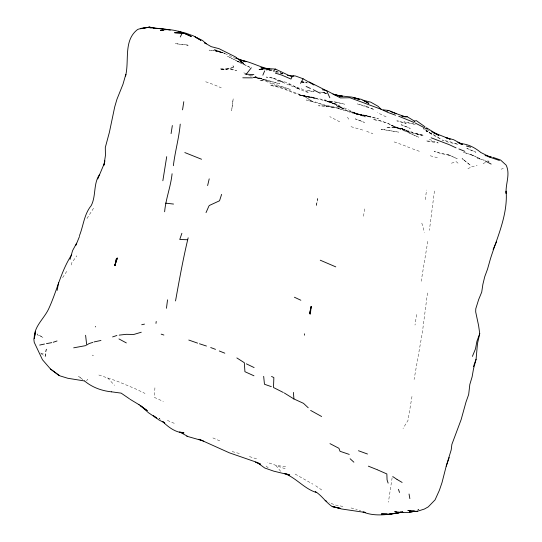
<?xml version="1.0" encoding="UTF-8"?>
<svg xmlns="http://www.w3.org/2000/svg" width="542" height="542" viewBox="0 0 542 542"><rect width="100%" height="100%" fill="white"/><g stroke="black" fill="none" stroke-linecap="round" stroke-linejoin="round"><path stroke-width="0.41" stroke-dasharray="2.71 2.03" d="M154.917 387.808L154.382 397.394L163.359 401.459M434.44 191.008L429.393 230.343M425.334 199.625L426.513 190.032M416.608 314.536L415.016 325.031M71.442 265.004L71.713 262.87L76.842 255.81M427.475 292.992L422.374 332.422L414.095 379.468M392.13 477.773L388.411 502.17M427.773 241.386L421.195 281.251M45.149 356.399L46.388 348.099L45.149 356.399L40.501 353.282M363.472 216.251L364.834 208.392M411.974 396.473L408.018 420.362L403.031 428.505M93.536 208.257L86.469 219.293M62.635 277.667L67.384 270.383M86.557 380.775L87.858 379.163M233.629 67.513L232.999 65.833L233.629 67.513L227.071 69.051L219.598 68.963L227.091 69.037L220.452 69.857L228.792 68.773L236.61 70.48L227.213 69.024L233.873 67.249M485.442 162.451L483.078 163.643M467.895 168.718L470.625 167.343M417.496 510.137L418.973 509.643L416.547 510.185M451.425 163.217L456.235 161.665L458.024 163.189M501.086 169.172L503.301 168.521M471.648 166.861L477.109 165.33M394.393 127.363L386.189 127.722L394.549 127.329L402.286 128.664L411.134 133.799L418.648 137.16L409.569 133.257L400.667 128.413L394.393 127.363L402.286 128.664L400.667 128.413L406.764 130.398L391.385 125.588L404.955 131.117L412.787 132.77L406.1 131.069L414.291 133.65L422.218 134.795L414.732 133.495L423.681 135.9L400.667 128.413M300.986 82.188L305.898 82.032M324.915 106.069L318.493 105.819L326.575 106.137L334.428 107.641L324.915 106.069L326.575 106.137M319.523 92.086L322.578 92.242L326.514 93.542M301.779 82.255L307.355 82.723M235.905 58.671L229.205 55.338L214.063 49.268L221.603 52.493L215.438 50.853L224.781 53.353L215.438 50.853L209.11 50.128L217.078 51.029M272.084 70.677L265.729 69.83L272.03 70.745M285.607 466.716L276.061 465.388L267.131 462.34M272.551 78.034L266.264 77.059L274.171 78.292L283.276 82.072L277.037 80.839C289.164 80.494 297.741 90.175 309.042 92.689L301.616 88.895L293.94 86.415L299.834 89.484L272.551 78.034L274.171 78.292M314.035 91.679L306.786 90.399L314.123 91.706M253.283 77.282L261.163 78.685L253.439 77.303L261.678 78.922L279.814 83.847L250.431 75.25M342.883 506.445L334.671 504.88L328.987 502.441M301.074 81.476L306.569 82.567M354.393 113.596L371.649 117.275L363.933 115.026L355.999 113.922L365.24 116.964L357.693 113.806L336.474 107.946L354.393 113.596L362.225 115.229M215.438 50.853L224.794 53.041M484.352 160.296L477.224 158.21L484.169 160.059M487.482 160.954L489.053 161.279L487.421 160.872M301.054 81.524L307.226 82.994M351.074 507.976L357.286 509.46M415.287 124.403L403.953 121.855L415.362 124.409M232.118 451.567L240.336 453.762M430.199 155.757L437.943 157.878M362.706 130.053L349.265 126.178M322.043 92.35L326.684 93.658M282.87 73.922L273.669 70.894M40.623 353.025L45.135 354.319M276.007 71.009L277.545 71.463M269.713 69.207L272.091 69.918M276.054 71.104L277.633 71.578M429.284 139.477L433.092 140.663L432.624 140.513M326.575 93.515L322.578 92.242L326.318 93.529M249.449 456.588L258.263 459.399M464.074 152.458L472.258 155.12L479.758 158.515L470.686 154.592L472.577 155.269L472.258 155.12L463.329 152.214M98.861 375.017L116.645 380.979L135.304 388.756L145.012 393.431M285.119 468.708L275.993 465.673L281.02 471.784M359.244 510.435L360.762 510.943M394.136 141.929L401.066 144.341M205.696 81.754L213.385 84.511M412.347 148.772L419.684 151.421M274.313 71.585L278.879 73.272M92.12 355.105L93.529 355.627M245.838 73.597L243.825 72.818M366.656 131.327L372.876 133.698M282.578 73.766L278.324 71.91M219.754 440.883L211.997 437.543M174.26 423.329L166.367 419.975M403.099 145.053L409.887 147.817M214.72 85.006L221.272 87.865M249.659 67.222L240.214 62.736M282.694 73.963L278.317 71.693M243.995 64.451L249.76 67.215M248.737 75.162L251.712 76.591M386.114 116.882L377.381 112.607M239.523 62.249L236.542 60.779L239.483 62.344M339.712 121.835L329.739 116.605M427.746 130.08L429.21 130.846M242.423 63.915L227.593 56.192L239.09 61.957M295.16 474.081L312.89 484.155M315.701 485.754L321.704 489.968M82.459 379.332L78.59 376.311L82.323 379.373M160.29 419.298L159.023 418.248L160.195 419.305M266.115 466.045L268.663 468.173M107.716 377.916L114.464 385.342M347.469 117.18L348.757 119.193M421.825 223.114L424.481 232.443M233.189 98.827L231.637 110.561L233.189 98.827M317.639 198.514L316.298 206.434L317.639 198.501M434.122 141.428L426.08 140.92L438.193 142.959L434.122 141.428M314.807 97.587C298.777 97.885 285.512 87.147 269.916 85.48C284.218 86.286 296.128 94.992 310.085 97.174C319.922 99.742 330.139 101.239 339.394 105.615L330.288 101.862L331.833 102.506L324.285 100.534L333.696 103.779C347.219 112.451 363.154 115.283 378.452 118.894L370.139 116.422L360.999 114.829L369.177 116.334L360.647 114.714L352.253 112.147L359.048 114.335C351.609 112.465 345.667 106.903 337.754 106.605L343.879 108.441L336.243 105.717L343.005 108.434L334.881 104.078L327.287 101.164L333.316 103.515L325.817 100.107L299.042 94.85L316.291 98.61L308.547 96.483L299.198 94.897L314.807 97.587M187.322 45L175.168 43.611L188.155 45.277L187.322 45M398.485 121.049L396.846 120.88L406.175 123.454L398.485 121.049M267.416 80.968L259.435 80.141L265.729 81.049L273.195 84.64L290.261 89.383L274.95 84.193L267.416 80.968M382.74 129.45L381.101 129.253L398.512 132.119L382.74 129.45M336.69 102.194L328.784 100.968L344.461 104.172L336.69 102.194M380.796 120.819L372.903 119.518C381.527 120.805 389.962 123.542 397.361 128.21L388.397 123.684L380.796 120.819M449.684 155.324L440.233 153.42L434.156 151.333L449.684 155.324L457.177 158.779L448.153 154.612L449.684 155.324M339.123 108.217L323.479 104.83L306.433 100.013L315.2 101.923L323.479 104.83L339.123 108.217M457.794 144.274L448.363 142.234L442.313 140.026L450.124 141.76L457.794 144.274M256.63 77.269L255.025 76.903L264.293 79.803L256.63 77.269M366.778 106.449L357.442 103.915L374.326 109.62L366.778 106.449M402.726 125.188L401.127 124.809L410.267 128.386L402.726 125.188M395.999 127.695L394.549 127.329L403.729 129.897L395.999 127.695M468.396 148.969L466.811 148.522L475.93 152.207L468.396 148.969M289.279 84.532L290.41 85.04L289.279 84.532M356.86 119.416L355.288 118.888L364.441 122.377L356.86 119.416M424.718 129.199L423.16 128.617L431.886 134.409L440.809 139.125L433.519 134.592L426.053 130.988L432.414 134.484L424.718 129.199M42.94 337.422L37.303 334.827L37.188 333.953L42.94 337.422M305.329 96.971L303.805 96.198L312.619 101.503L305.329 96.971M463.478 159.68L462.021 158.549L470.551 165.378L463.478 159.68"/><path stroke-width="0.81" d="M411.08 510.706L407.862 510.435L415.802 511.479L417.516 511.248L424.4 509.04L428.261 506.872L435.077 499.853L439.433 490.178L442.001 482.617L446.202 466.228L451.208 449.88L451.872 444.413L461.147 419.583L465.991 402.076L468.667 394.529L469.833 384.441L472.116 376.839L473.464 369.122L476.086 359.224L477.475 343.614L479.738 333.669L478.606 325.634L475.686 311.907L475.768 308.777L478.64 299.611L481.716 292.111L482.875 284.367L484.731 276.711L487.515 269.178L490.388 258.968C497.278 236.962 507.942 214.72 506.133 191.157L506.113 193.501C505.381 183.962 510.584 174.307 506.147 165.141L500.551 160.012L492.922 157.322M164.626 211.759C165.757 198.839 170.771 186.672 172.085 173.738M310.336 314.184L311.196 306.406L309.604 313.791L311.196 306.406M173.372 165.703C174.998 151.74 179.002 138.163 180.222 124.118M166.455 308.283L167.539 299.828M155.974 323.405L156.225 321.467M125.588 75.853C129.47 60.514 123.183 40.399 137.688 29.431L141.401 28.292L149.761 27.1L156.015 28.482M175.533 300.939C179.327 279.848 183.155 258.581 188.162 237.796M125.581 75.927L125.812 74.396L122.98 84.267L116.943 99.281L114.714 106.889L109.409 132.228L105.304 147.485L105.446 155.398L103.928 165.439M182.552 109.843L183.792 101.7M171.082 133.617L172.342 125.527M162.851 180.743L166.712 156.652M57.134 290.41L58.583 282.7M104.091 164.673L104.911 160.825M114.931 265.641L116.503 258.229L114.809 265.641L117.336 258.073L114.809 265.641M207.62 185.581L209.219 178.84M70.04 259.401L72.601 250.587L76.591 243.202M206.028 212.613L208.927 206.035M221.61 194.375L219.537 200.777L209.219 205.533M446.202 466.228L449.196 457.516M181.888 233.277L179.761 239.476L187.302 239.747M79.444 235.675C83.488 225.668 84.071 214.266 91.212 205.614C96.293 195.777 93.116 183.589 99.674 174.361M473.396 366.771L476.086 359.224M479.738 333.669L476.94 341.203L475.476 348.913L472.394 356.406M97.756 178.955L104.437 163.162M79.491 236.447L75.812 245.445M262.85 75.169L264.672 70.86M424.962 126.76L416.297 120.629L414.528 121.151L413.98 122.424L398.655 116.212M293.798 75.968L291.955 76.889L290.993 79.057L281.589 75.02L275.37 73.143M493.118 249.428L496.438 241.962M95.331 326.88L95.521 326.467M71.7 254.713C61.144 270.953 57.154 290.058 49.275 307.524C44.871 318.256 33.645 326.108 34.275 338.601L35.521 331.785L33.882 339.468L34.227 342.32L42.452 359.719L50.521 369.041L59.918 375.857L67.736 378.255L84.193 380.911M180.256 36.971L182.234 33.103L174.619 32.764M300.553 83.414L303.08 78.759L295.465 75.982L287.443 75.345M246.244 74.268L251.298 67.757M174.714 32.716L182.234 33.103M273.398 71.212L275.465 69.085L291.955 76.889M386.947 111.286L388.777 110.466L396.297 113.745M53.245 342.259L57.032 340.972M112.6 336.921L116.889 335.484M413.803 511.363L410.843 512.346L402.672 512.536L394.678 511.743L396.304 511.797M92.865 342.361L88.976 343.608L86.7 345.051L85.595 335.274M141.279 332.226L133.786 334.468L126.266 334.326L119.193 335.125M94.071 341.921L100.961 340.464M141.713 324.739L144.49 324.116M410.89 511.445L409.271 511.804L417.516 511.248M39.681 345.064L44.471 344.041M73.678 347.828L86.009 345.566M363.025 511.966C374.17 516.614 386.615 514.778 398.221 512.983L389.427 514.162L381.331 513.924L387.042 513.999M46.456 343.648L51.734 342.632M402.733 512.217L389.427 514.162L391.121 514.053M402.645 512.122L396.114 513.023L402.767 512.258M414.528 121.151L407.218 116.74L405.511 116.93L390.26 111.442M262.389 69.308L259.117 69.471L267.423 68.57L275.465 69.085M266.474 69.105L269.713 69.207L260.898 67.784L269.028 69.098M163.704 30.264L160.418 30.338C171.252 28.015 181.733 31.843 191.34 36.524L182.735 32.656M242.789 77.797L252.531 77.865M400.369 511.933L402.801 512.014M245.099 74.112L253.88 74.627M156.699 28.469L154.335 28.306L162.424 28.557L170.276 30.115M159.057 28.624L163 28.882L148.027 27.459L151.211 27.913M337.659 95.643L336.054 95.528L337.646 95.683M339.265 95.751L352.036 97.113L359.712 99.565L353.601 97.668L361.426 99.342L368.817 103.353L362.937 100.189L370.708 102.147L378.072 106.286L381.148 109.274L388.092 112.512L395.599 115.229M412.686 510.842L415.104 511.045M339.231 95.839L342.409 96.151L333.418 94.498M383.194 109.857L388.777 110.466M401.636 116.124L407.218 116.74M165.628 203.142L173.528 204.063M460.314 143.603C467.963 143.962 474.67 147.566 480.537 152.234M111.577 391.832L121.144 393.126L129.504 398.844M153.596 28.259L155.188 28.482M403.16 116.523L404.725 116.794M322.314 89.769L326.535 90.555L340.41 97.906L349.895 97.743L381.148 109.274M111.564 391.846C101.55 390.802 92.126 387.354 84.396 380.843M332.205 506.587L340.03 508.267L332.205 506.587C325.81 502.298 321.792 495.503 315.248 491.499M485.056 155.601L491.337 156.841M461.018 144.03L462.577 144.341L458.037 142.526M240.607 60.108C250.743 61.747 259.706 67.276 269.835 69.186M334.949 94.864L341.846 96.51L332.984 94.071M333.818 506.899L341.568 508.979L365.328 512.475L363.804 511.966M285.126 473.457L289.74 475.029L273.669 471.133L264.699 467.983L256.989 462.387L229.354 452.821L202.213 440.612L186.76 436.208M488.112 156.604L499.426 160.473M466.296 145.974L470.666 147.221M240.587 60.169L245.953 61.761L236.082 58.075M199.436 343.75L206.461 346.047M161.17 334.15L163.88 335.037M349.251 454.406L340.024 451.29L338.919 448.288L329.976 443.627M271.312 386.636L264.462 384.251L263.669 376.331M188.785 340.044L197.606 343.133M358.445 450.727L367.49 454.02M184.253 33.468L178.203 31.226L185.967 33.218L193.596 35.975L200.926 40.298L195.093 36.903L202.559 40.481L206.204 43.787L204.456 42.737M431.141 137.797L449.203 144.646L456.079 147.871M210.696 347.537L215.52 349.36M184.808 152.559L201.563 159.253M431.479 131.747L450.185 139.219L445.883 137.648L453.634 139.714L461.676 144.023L457.97 142.519M219.3 350.986L224.815 353.188M255.363 462.143L260.688 464.27L257.728 462.76M458.891 148.955L464.806 151.333M368.343 466.154L377.388 469.778M203.765 441.229L198.853 439.257L202.213 440.612M320.247 260.201L335.783 266.874M254.123 367.584L246.353 363.831M316.325 492.488C304.076 488.674 296.257 477.854 284.32 473.43M490.422 157.261L480.889 152.526M293.906 398.946L303.479 403.329L308.222 407.767M283.344 392.503L273.493 387.523L273.859 377.591L271.542 376.426M253.961 375.802L244.923 371.69L244.32 362.713L236.847 357.923M433.675 132.885L438.884 135.425L426.439 127.797M306.115 86.463L310.43 88.454M377.72 469.941L386.853 473.945L387.063 479.88L388.126 483.125M325.559 90.27L309.17 81.923M326.806 501.377L325.092 500.462M415.186 123.014L427.387 129.267M294.401 297.219L300.864 300.254M187.471 436.269L179.565 431.906L184.023 432.956C175.445 432.496 168.413 427.252 162.546 421.419M313.256 89.715L320.22 93.285M491.154 164.084L485.314 160.994M130.06 399.285L139.165 404.772M321.636 416.513L310.627 410.416M118.949 338.926L126.34 342.923M284.32 392.991L293.798 398.892M204.537 42.771L211.211 46.659L218.975 48.645L235.391 56.856L243.588 63.509L240.12 61.273M397.062 479.453L402.123 482.441M392.74 476.553L396.92 479.372M459.325 142.736L460.978 143.982M50.521 369.041L58.963 375.518M313.947 85.033L303.08 78.759M163.46 421.927L164.734 422.977L158.792 419.867L154.687 416.649M138.644 404.467L147.288 410.667L140.669 405.816L148.562 412.801L156.299 418.017L153.264 415.416M350.112 458.742L353.885 462.197M326.535 90.555L329.821 97.736M398.445 489.311L399.529 492.461M409.047 494.019L409.854 498.62M293.432 392.408L293.899 398.851M304.394 333.811L304.441 335.186M144.504 27.96L140.568 28.753L149.761 27.1L144.504 27.96"/></g></svg>
